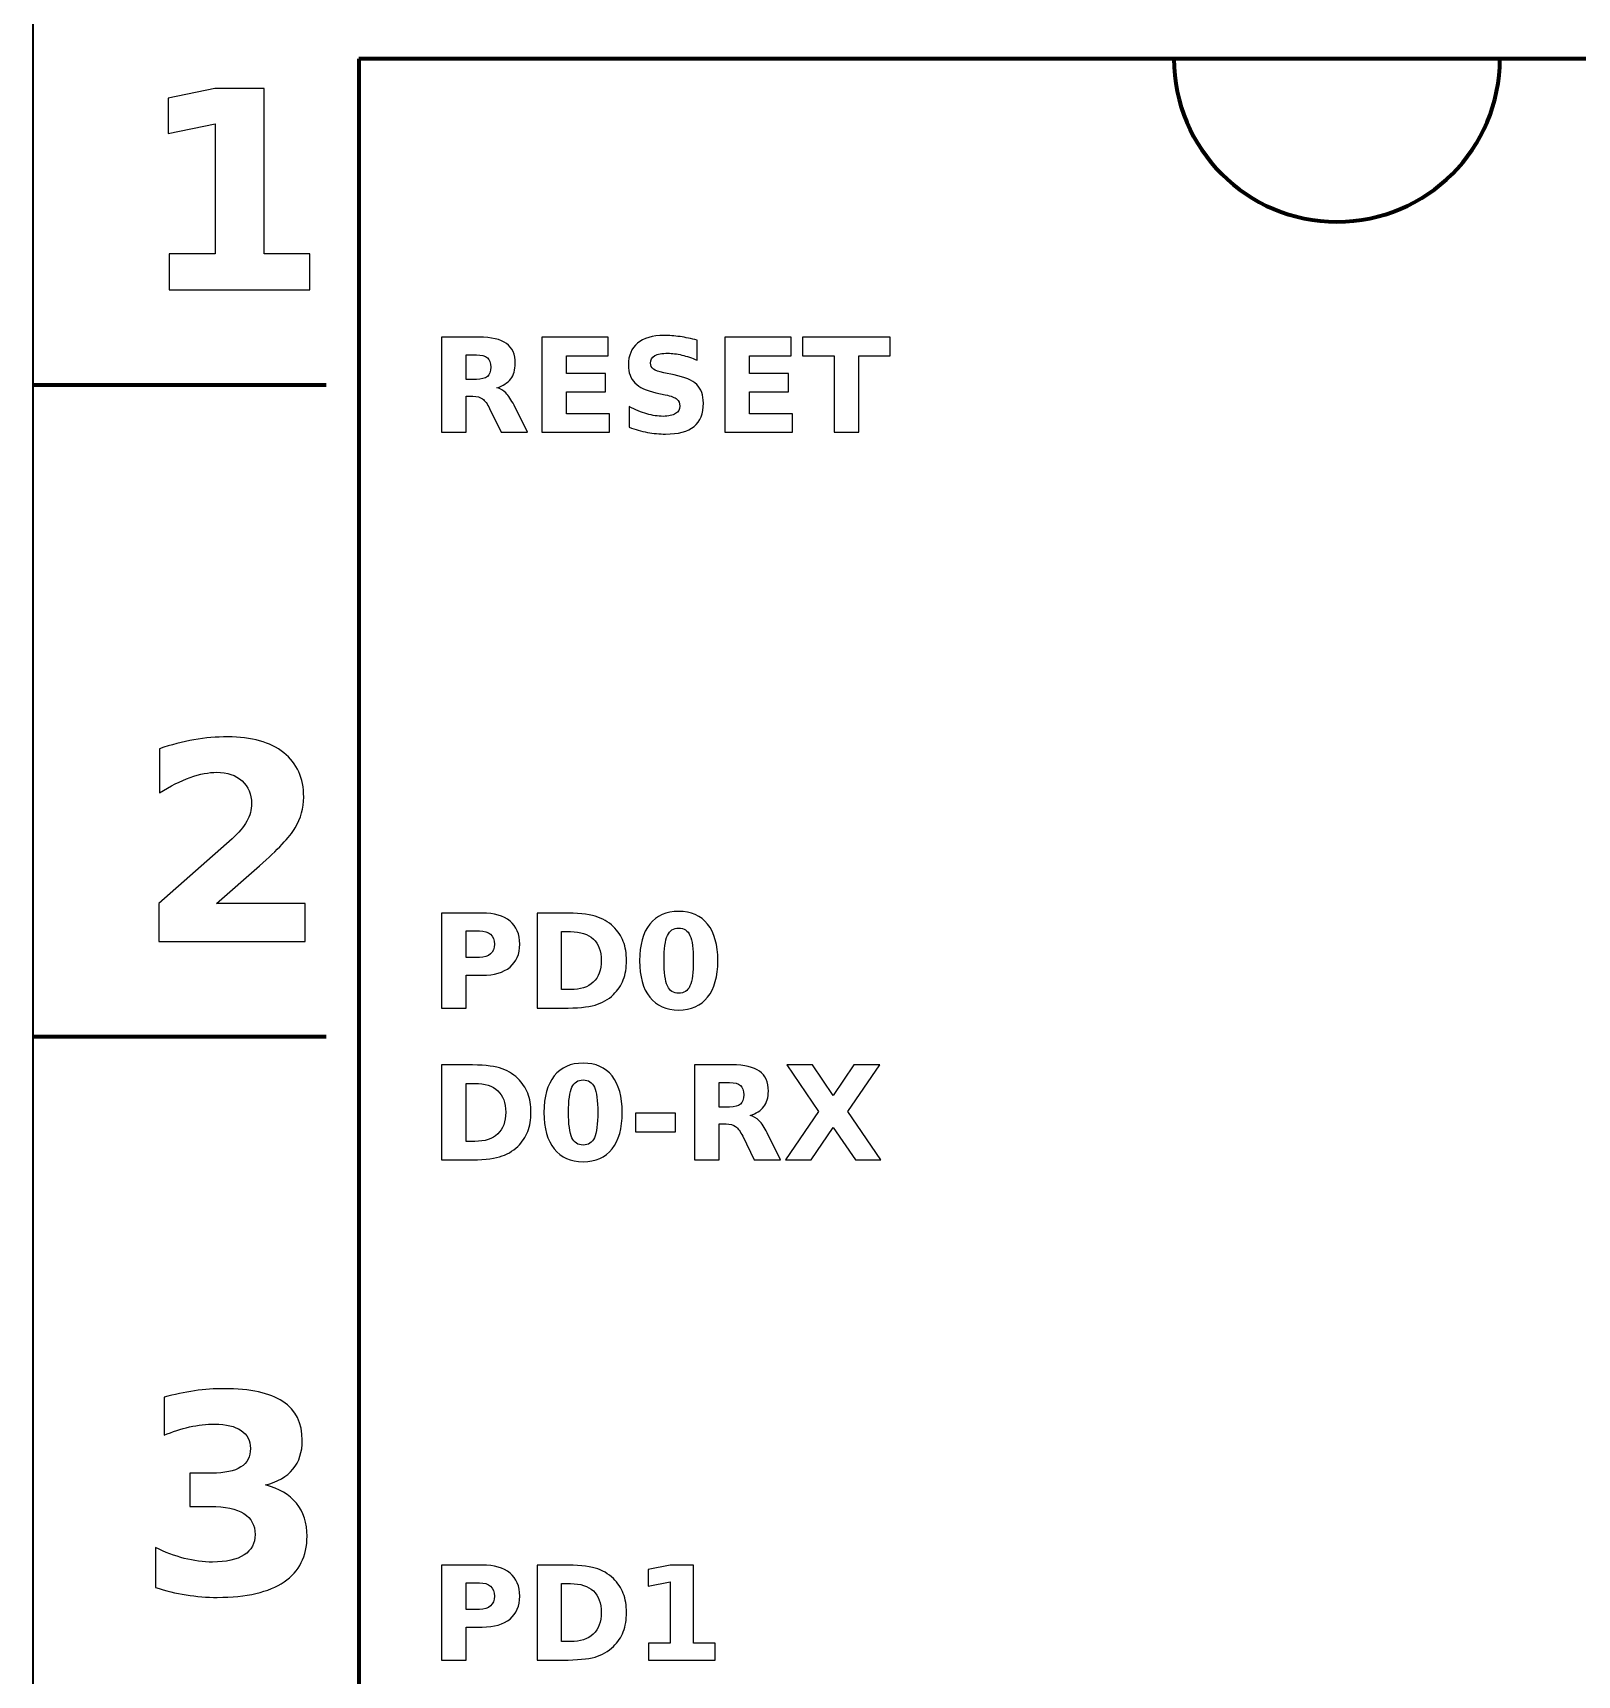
# Model space of a CAD drawing. Header units: centimetres. Extents: x -12.6 to -8.4, y -22.9 to -6.8.
# Drawn here: x -12.5 to -10.132, y -10.83 to -8.31 of the extents above; entities that cross this region are included whole.
import ezdxf

# ---------------------------------------------------------------- set-up
doc = ezdxf.new("R2010")
doc.units = ezdxf.units.CM
doc.header["$MEASUREMENT"] = 0
doc.layers.add('Layer 1', color=7, linetype='Continuous')

msp = doc.modelspace()

# ---------------------------------------------------------------- linework, layer by layer
at = {"layer": 'Layer 1', "color": 7, "lineweight": 35}
msp.add_open_spline([(-12.5, -6.85), (-12.5, -6.85), (-8.5, -6.85), (-8.5, -6.85), (-8.5, -6.85), (-8.5, -6.85), (-8.5, -22.85), (-8.5, -22.85), (-8.5, -22.85), (-8.5, -22.85), (-12.5, -22.85), (-12.5, -22.85), (-12.5, -22.85), (-12.5, -22.85), (-12.5, -6.85), (-12.5, -6.85)], degree=3, knots=[0, 0, 0, 0, 0.25, 0.25, 0.25, 0.25, 0.5, 0.5, 0.5, 0.5, 0.75, 0.75, 0.75, 0.75, 1, 1, 1, 1], dxfattribs=at)
at = {"layer": 'Layer 1', "color": 7, "lineweight": 100}
msp.add_open_spline([(-12, -8.35), (-12, -8.35), (-9, -8.35), (-9, -8.35), (-9, -8.35), (-9, -8.35), (-9, -22.25), (-9, -22.25), (-9, -22.25), (-9, -22.25), (-12, -22.25), (-12, -22.25), (-12, -22.25), (-12, -22.25), (-12, -8.35), (-12, -8.35)], degree=3, knots=[0, 0, 0, 0, 0.25, 0.25, 0.25, 0.25, 0.5, 0.5, 0.5, 0.5, 0.75, 0.75, 0.75, 0.75, 1, 1, 1, 1], dxfattribs=at)
at = {"layer": 'Layer 1', "color": 250, "lineweight": 100}
msp.add_open_spline([(-10.5, -8.35), (-10.5, -8.35), (-10.25, -8.35), (-10.25, -8.35), (-10.25, -8.35), (-10.25, -8.48805), (-10.36195, -8.6), (-10.5, -8.6), (-10.5, -8.6), (-10.63805, -8.6), (-10.75, -8.48805), (-10.75, -8.35), (-10.75, -8.35), (-10.75, -8.35), (-10.5, -8.35), (-10.5, -8.35)], degree=3, knots=[0, 0, 0, 0, 0.25, 0.25, 0.25, 0.25, 0.5, 0.5, 0.5, 0.5, 0.75, 0.75, 0.75, 0.75, 1, 1, 1, 1], dxfattribs=at)
at = {"layer": 'Layer 1', "color": 250}
for points, knots in [([(-12.29076, -8.64935), (-12.29076, -8.64935), (-12.22049, -8.64935), (-12.22049, -8.64935), (-12.22049, -8.64935), (-12.22049, -8.64935), (-12.22049, -8.44989), (-12.22049, -8.44989), (-12.22049, -8.44989), (-12.22049, -8.44989), (-12.29259, -8.46478), (-12.29259, -8.46478), (-12.29259, -8.46478), (-12.29259, -8.46478), (-12.29259, -8.41059), (-12.29259, -8.41059), (-12.29259, -8.41059), (-12.29259, -8.41059), (-12.22091, -8.3957), (-12.22091, -8.3957), (-12.22091, -8.3957), (-12.22091, -8.3957), (-12.14528, -8.3957), (-12.14528, -8.3957), (-12.14528, -8.3957), (-12.14528, -8.3957), (-12.14528, -8.64935), (-12.14528, -8.64935), (-12.14528, -8.64935), (-12.14528, -8.64935), (-12.075, -8.64935), (-12.075, -8.64935), (-12.075, -8.64935), (-12.075, -8.64935), (-12.075, -8.70431), (-12.075, -8.70431), (-12.075, -8.70431), (-12.075, -8.70431), (-12.29076, -8.70431), (-12.29076, -8.70431), (-12.29076, -8.70431), (-12.29076, -8.70431), (-12.29076, -8.64935), (-12.29076, -8.64935)], [0, 0, 0, 0, 0.0909091, 0.0909091, 0.0909091, 0.0909091, 0.1818182, 0.1818182, 0.1818182, 0.1818182, 0.2727273, 0.2727273, 0.2727273, 0.2727273, 0.3636364, 0.3636364, 0.3636364, 0.3636364, 0.4545455, 0.4545455, 0.4545455, 0.4545455, 0.5454545, 0.5454545, 0.5454545, 0.5454545, 0.6363636, 0.6363636, 0.6363636, 0.6363636, 0.7272727, 0.7272727, 0.7272727, 0.7272727, 0.8181818, 0.8181818, 0.8181818, 0.8181818, 0.9090909, 0.9090909, 0.9090909, 0.9090909, 1, 1, 1, 1]), ([(-11.8357, -8.86773), (-11.8357, -8.86773), (-11.8357, -8.9229), (-11.8357, -8.9229), (-11.8357, -8.9229), (-11.8357, -8.9229), (-11.8733, -8.9229), (-11.8733, -8.9229), (-11.8733, -8.9229), (-11.8733, -8.9229), (-11.8733, -8.7771), (-11.8733, -8.7771), (-11.8733, -8.7771), (-11.8733, -8.7771), (-11.81587, -8.7771), (-11.81587, -8.7771), (-11.81587, -8.7771), (-11.79667, -8.7771), (-11.78257, -8.78033), (-11.77364, -8.78677), (-11.77364, -8.78677), (-11.76467, -8.7932), (-11.7602, -8.8034), (-11.7602, -8.81733), (-11.7602, -8.81733), (-11.7602, -8.82697), (-11.76254, -8.8349), (-11.76717, -8.84107), (-11.76717, -8.84107), (-11.77184, -8.84727), (-11.77887, -8.85183), (-11.78824, -8.85473), (-11.78824, -8.85473), (-11.7831, -8.85593), (-11.77847, -8.85857), (-11.7744, -8.8627), (-11.7744, -8.8627), (-11.77034, -8.86683), (-11.76624, -8.8731), (-11.76207, -8.8815), (-11.76207, -8.8815), (-11.76207, -8.8815), (-11.74164, -8.9229), (-11.74164, -8.9229), (-11.74164, -8.9229), (-11.74164, -8.9229), (-11.7817, -8.9229), (-11.7817, -8.9229), (-11.7817, -8.9229), (-11.7817, -8.9229), (-11.79947, -8.88667), (-11.79947, -8.88667), (-11.79947, -8.88667), (-11.80304, -8.8794), (-11.80667, -8.8744), (-11.81037, -8.87173), (-11.81037, -8.87173), (-11.81404, -8.86907), (-11.81894, -8.86773), (-11.82507, -8.86773), (-11.82507, -8.86773), (-11.82507, -8.86773), (-11.8357, -8.86773), (-11.8357, -8.86773)], [0, 0, 0, 0, 0.0625, 0.0625, 0.0625, 0.0625, 0.125, 0.125, 0.125, 0.125, 0.1875, 0.1875, 0.1875, 0.1875, 0.25, 0.25, 0.25, 0.25, 0.3125, 0.3125, 0.3125, 0.3125, 0.375, 0.375, 0.375, 0.375, 0.4375, 0.4375, 0.4375, 0.4375, 0.5, 0.5, 0.5, 0.5, 0.5625, 0.5625, 0.5625, 0.5625, 0.625, 0.625, 0.625, 0.625, 0.6875, 0.6875, 0.6875, 0.6875, 0.75, 0.75, 0.75, 0.75, 0.8125, 0.8125, 0.8125, 0.8125, 0.875, 0.875, 0.875, 0.875, 0.9375, 0.9375, 0.9375, 0.9375, 1, 1, 1, 1]), ([(-11.7193, -8.7771), (-11.7193, -8.7771), (-11.61784, -8.7771), (-11.61784, -8.7771), (-11.61784, -8.7771), (-11.61784, -8.7771), (-11.61784, -8.80553), (-11.61784, -8.80553), (-11.61784, -8.80553), (-11.61784, -8.80553), (-11.6817, -8.80553), (-11.6817, -8.80553), (-11.6817, -8.80553), (-11.6817, -8.80553), (-11.6817, -8.83267), (-11.6817, -8.83267), (-11.6817, -8.83267), (-11.6817, -8.83267), (-11.62167, -8.83267), (-11.62167, -8.83267), (-11.62167, -8.83267), (-11.62167, -8.83267), (-11.62167, -8.8611), (-11.62167, -8.8611), (-11.62167, -8.8611), (-11.62167, -8.8611), (-11.6817, -8.8611), (-11.6817, -8.8611), (-11.6817, -8.8611), (-11.6817, -8.8611), (-11.6817, -8.89447), (-11.6817, -8.89447), (-11.6817, -8.89447), (-11.6817, -8.89447), (-11.6157, -8.89447), (-11.6157, -8.89447), (-11.6157, -8.89447), (-11.6157, -8.89447), (-11.6157, -8.9229), (-11.6157, -8.9229), (-11.6157, -8.9229), (-11.6157, -8.9229), (-11.7193, -8.9229), (-11.7193, -8.9229), (-11.7193, -8.9229), (-11.7193, -8.9229), (-11.7193, -8.7771), (-11.7193, -8.7771)], [0, 0, 0, 0, 0.0833333, 0.0833333, 0.0833333, 0.0833333, 0.1666667, 0.1666667, 0.1666667, 0.1666667, 0.25, 0.25, 0.25, 0.25, 0.3333333, 0.3333333, 0.3333333, 0.3333333, 0.4166667, 0.4166667, 0.4166667, 0.4166667, 0.5, 0.5, 0.5, 0.5, 0.5833333, 0.5833333, 0.5833333, 0.5833333, 0.6666667, 0.6666667, 0.6666667, 0.6666667, 0.75, 0.75, 0.75, 0.75, 0.8333333, 0.8333333, 0.8333333, 0.8333333, 0.9166667, 0.9166667, 0.9166667, 0.9166667, 1, 1, 1, 1]), ([(-11.48121, -8.7817), (-11.48121, -8.7817), (-11.48121, -8.81253), (-11.48121, -8.81253), (-11.48121, -8.81253), (-11.48921, -8.80897), (-11.49704, -8.80627), (-11.50464, -8.80443), (-11.50464, -8.80443), (-11.51227, -8.8026), (-11.51947, -8.8017), (-11.52624, -8.8017), (-11.52624, -8.8017), (-11.53521, -8.8017), (-11.54187, -8.80293), (-11.54617, -8.8054), (-11.54617, -8.8054), (-11.55047, -8.8079), (-11.55261, -8.81173), (-11.55261, -8.81693), (-11.55261, -8.81693), (-11.55261, -8.82083), (-11.55117, -8.8239), (-11.54827, -8.82607), (-11.54827, -8.82607), (-11.54537, -8.82823), (-11.54011, -8.83013), (-11.53247, -8.8317), (-11.53247, -8.8317), (-11.53247, -8.8317), (-11.51647, -8.8349), (-11.51647, -8.8349), (-11.51647, -8.8349), (-11.50024, -8.83817), (-11.48874, -8.8431), (-11.48191, -8.84977), (-11.48191, -8.84977), (-11.47507, -8.8564), (-11.47164, -8.86583), (-11.47164, -8.87807), (-11.47164, -8.87807), (-11.47164, -8.89417), (-11.47641, -8.90613), (-11.48594, -8.91397), (-11.48594, -8.91397), (-11.49547, -8.9218), (-11.51004, -8.92573), (-11.52964, -8.92573), (-11.52964, -8.92573), (-11.53891, -8.92573), (-11.54817, -8.92487), (-11.55747, -8.9231), (-11.55747, -8.9231), (-11.56677, -8.92133), (-11.57611, -8.91873), (-11.58541, -8.9153), (-11.58541, -8.9153), (-11.58541, -8.9153), (-11.58541, -8.88357), (-11.58541, -8.88357), (-11.58541, -8.88357), (-11.57611, -8.8885), (-11.56711, -8.89223), (-11.55841, -8.89473), (-11.55841, -8.89473), (-11.54971, -8.89723), (-11.54134, -8.8985), (-11.53327, -8.8985), (-11.53327, -8.8985), (-11.52507, -8.8985), (-11.51877, -8.89713), (-11.51441, -8.8944), (-11.51441, -8.8944), (-11.51004, -8.89167), (-11.50787, -8.88777), (-11.50787, -8.88267), (-11.50787, -8.88267), (-11.50787, -8.87813), (-11.50934, -8.8746), (-11.51231, -8.87213), (-11.51231, -8.87213), (-11.51527, -8.86967), (-11.52117, -8.86743), (-11.53004, -8.8655), (-11.53004, -8.8655), (-11.53004, -8.8655), (-11.54461, -8.86227), (-11.54461, -8.86227), (-11.54461, -8.86227), (-11.55917, -8.85913), (-11.56984, -8.85417), (-11.57657, -8.84733), (-11.57657, -8.84733), (-11.58331, -8.8405), (-11.58667, -8.83127), (-11.58667, -8.8197), (-11.58667, -8.8197), (-11.58667, -8.80517), (-11.58197, -8.794), (-11.57261, -8.7862), (-11.57261, -8.7862), (-11.56324, -8.77837), (-11.54977, -8.77447), (-11.53217, -8.77447), (-11.53217, -8.77447), (-11.52417, -8.77447), (-11.51594, -8.77507), (-11.50747, -8.77627), (-11.50747, -8.77627), (-11.49901, -8.77747), (-11.49024, -8.77927), (-11.48121, -8.7817)], [0, 0, 0, 0, 0.0357143, 0.0357143, 0.0357143, 0.0357143, 0.0714286, 0.0714286, 0.0714286, 0.0714286, 0.1071429, 0.1071429, 0.1071429, 0.1071429, 0.1428571, 0.1428571, 0.1428571, 0.1428571, 0.1785714, 0.1785714, 0.1785714, 0.1785714, 0.2142857, 0.2142857, 0.2142857, 0.2142857, 0.25, 0.25, 0.25, 0.25, 0.2857143, 0.2857143, 0.2857143, 0.2857143, 0.3214286, 0.3214286, 0.3214286, 0.3214286, 0.3571429, 0.3571429, 0.3571429, 0.3571429, 0.3928571, 0.3928571, 0.3928571, 0.3928571, 0.4285714, 0.4285714, 0.4285714, 0.4285714, 0.4642857, 0.4642857, 0.4642857, 0.4642857, 0.5, 0.5, 0.5, 0.5, 0.5357143, 0.5357143, 0.5357143, 0.5357143, 0.5714286, 0.5714286, 0.5714286, 0.5714286, 0.6071429, 0.6071429, 0.6071429, 0.6071429, 0.6428571, 0.6428571, 0.6428571, 0.6428571, 0.6785714, 0.6785714, 0.6785714, 0.6785714, 0.7142857, 0.7142857, 0.7142857, 0.7142857, 0.75, 0.75, 0.75, 0.75, 0.7857143, 0.7857143, 0.7857143, 0.7857143, 0.8214286, 0.8214286, 0.8214286, 0.8214286, 0.8571429, 0.8571429, 0.8571429, 0.8571429, 0.8928571, 0.8928571, 0.8928571, 0.8928571, 0.9285714, 0.9285714, 0.9285714, 0.9285714, 0.9642857, 0.9642857, 0.9642857, 0.9642857, 1, 1, 1, 1]), ([(-11.43864, -8.7771), (-11.43864, -8.7771), (-11.33718, -8.7771), (-11.33718, -8.7771), (-11.33718, -8.7771), (-11.33718, -8.7771), (-11.33718, -8.80553), (-11.33718, -8.80553), (-11.33718, -8.80553), (-11.33718, -8.80553), (-11.40104, -8.80553), (-11.40104, -8.80553), (-11.40104, -8.80553), (-11.40104, -8.80553), (-11.40104, -8.83267), (-11.40104, -8.83267), (-11.40104, -8.83267), (-11.40104, -8.83267), (-11.34101, -8.83267), (-11.34101, -8.83267), (-11.34101, -8.83267), (-11.34101, -8.83267), (-11.34101, -8.8611), (-11.34101, -8.8611), (-11.34101, -8.8611), (-11.34101, -8.8611), (-11.40104, -8.8611), (-11.40104, -8.8611), (-11.40104, -8.8611), (-11.40104, -8.8611), (-11.40104, -8.89447), (-11.40104, -8.89447), (-11.40104, -8.89447), (-11.40104, -8.89447), (-11.33504, -8.89447), (-11.33504, -8.89447), (-11.33504, -8.89447), (-11.33504, -8.89447), (-11.33504, -8.9229), (-11.33504, -8.9229), (-11.33504, -8.9229), (-11.33504, -8.9229), (-11.43864, -8.9229), (-11.43864, -8.9229), (-11.43864, -8.9229), (-11.43864, -8.9229), (-11.43864, -8.7771), (-11.43864, -8.7771)], [0, 0, 0, 0, 0.0833333, 0.0833333, 0.0833333, 0.0833333, 0.1666667, 0.1666667, 0.1666667, 0.1666667, 0.25, 0.25, 0.25, 0.25, 0.3333333, 0.3333333, 0.3333333, 0.3333333, 0.4166667, 0.4166667, 0.4166667, 0.4166667, 0.5, 0.5, 0.5, 0.5, 0.5833333, 0.5833333, 0.5833333, 0.5833333, 0.6666667, 0.6666667, 0.6666667, 0.6666667, 0.75, 0.75, 0.75, 0.75, 0.8333333, 0.8333333, 0.8333333, 0.8333333, 0.9166667, 0.9166667, 0.9166667, 0.9166667, 1, 1, 1, 1]), ([(-11.31941, -8.7771), (-11.31941, -8.7771), (-11.18505, -8.7771), (-11.18505, -8.7771), (-11.18505, -8.7771), (-11.18505, -8.7771), (-11.18505, -8.80553), (-11.18505, -8.80553), (-11.18505, -8.80553), (-11.18505, -8.80553), (-11.23338, -8.80553), (-11.23338, -8.80553), (-11.23338, -8.80553), (-11.23338, -8.80553), (-11.23338, -8.9229), (-11.23338, -8.9229), (-11.23338, -8.9229), (-11.23338, -8.9229), (-11.27098, -8.9229), (-11.27098, -8.9229), (-11.27098, -8.9229), (-11.27098, -8.9229), (-11.27098, -8.80553), (-11.27098, -8.80553), (-11.27098, -8.80553), (-11.27098, -8.80553), (-11.31941, -8.80553), (-11.31941, -8.80553), (-11.31941, -8.80553), (-11.31941, -8.80553), (-11.31941, -8.7771), (-11.31941, -8.7771)], [0, 0, 0, 0, 0.125, 0.125, 0.125, 0.125, 0.25, 0.25, 0.25, 0.25, 0.375, 0.375, 0.375, 0.375, 0.5, 0.5, 0.5, 0.5, 0.625, 0.625, 0.625, 0.625, 0.75, 0.75, 0.75, 0.75, 0.875, 0.875, 0.875, 0.875, 1, 1, 1, 1]), ([(-11.81987, -8.84177), (-11.812, -8.84177), (-11.80634, -8.8403), (-11.80294, -8.83737), (-11.80294, -8.83737), (-11.7995, -8.83443), (-11.7978, -8.8296), (-11.7978, -8.8229), (-11.7978, -8.8229), (-11.7978, -8.81627), (-11.7995, -8.8115), (-11.80294, -8.80863), (-11.80294, -8.80863), (-11.80634, -8.80577), (-11.812, -8.80433), (-11.81987, -8.80433), (-11.81987, -8.80433), (-11.81987, -8.80433), (-11.8357, -8.80433), (-11.8357, -8.80433), (-11.8357, -8.80433), (-11.8357, -8.80433), (-11.8357, -8.84177), (-11.8357, -8.84177), (-11.8357, -8.84177), (-11.8357, -8.84177), (-11.81987, -8.84177), (-11.81987, -8.84177)], [0, 0, 0, 0, 0.1428571, 0.1428571, 0.1428571, 0.1428571, 0.2857143, 0.2857143, 0.2857143, 0.2857143, 0.4285714, 0.4285714, 0.4285714, 0.4285714, 0.5714286, 0.5714286, 0.5714286, 0.5714286, 0.7142857, 0.7142857, 0.7142857, 0.7142857, 0.8571429, 0.8571429, 0.8571429, 0.8571429, 1, 1, 1, 1]), ([(-12.21837, -9.64582), (-12.21837, -9.64582), (-12.08255, -9.64582), (-12.08255, -9.64582), (-12.08255, -9.64582), (-12.08255, -9.64582), (-12.08255, -9.70431), (-12.08255, -9.70431), (-12.08255, -9.70431), (-12.08255, -9.70431), (-12.30685, -9.70431), (-12.30685, -9.70431), (-12.30685, -9.70431), (-12.30685, -9.70431), (-12.30685, -9.64582), (-12.30685, -9.64582), (-12.30685, -9.64582), (-12.30685, -9.64582), (-12.19417, -9.54641), (-12.19417, -9.54641), (-12.19417, -9.54641), (-12.18408, -9.53731), (-12.17667, -9.52842), (-12.17187, -9.51974), (-12.17187, -9.51974), (-12.16701, -9.51106), (-12.16461, -9.50203), (-12.16461, -9.49264), (-12.16461, -9.49264), (-12.16461, -9.47818), (-12.16948, -9.46654), (-12.17921, -9.45772), (-12.17921, -9.45772), (-12.18888, -9.4489), (-12.20179, -9.44453), (-12.21795, -9.44453), (-12.21795, -9.44453), (-12.23036, -9.44453), (-12.24391, -9.44721), (-12.25866, -9.4525), (-12.25866, -9.4525), (-12.2734, -9.45779), (-12.28921, -9.46569), (-12.306, -9.47614), (-12.306, -9.47614), (-12.306, -9.47614), (-12.306, -9.40833), (-12.306, -9.40833), (-12.306, -9.40833), (-12.28808, -9.40241), (-12.27037, -9.39789), (-12.25287, -9.39479), (-12.25287, -9.39479), (-12.23537, -9.39168), (-12.21823, -9.39013), (-12.20137, -9.39013), (-12.20137, -9.39013), (-12.16447, -9.39013), (-12.13575, -9.39824), (-12.11529, -9.41454), (-12.11529, -9.41454), (-12.09483, -9.43077), (-12.0846, -9.45342), (-12.0846, -9.48256), (-12.0846, -9.48256), (-12.0846, -9.49935), (-12.08897, -9.51501), (-12.09765, -9.52955), (-12.09765, -9.52955), (-12.10633, -9.54408), (-12.1246, -9.56355), (-12.1524, -9.58796), (-12.1524, -9.58796), (-12.1524, -9.58796), (-12.21837, -9.64582), (-12.21837, -9.64582)], [0, 0, 0, 0, 0.0526316, 0.0526316, 0.0526316, 0.0526316, 0.1052632, 0.1052632, 0.1052632, 0.1052632, 0.1578947, 0.1578947, 0.1578947, 0.1578947, 0.2105263, 0.2105263, 0.2105263, 0.2105263, 0.2631579, 0.2631579, 0.2631579, 0.2631579, 0.3157895, 0.3157895, 0.3157895, 0.3157895, 0.3684211, 0.3684211, 0.3684211, 0.3684211, 0.4210526, 0.4210526, 0.4210526, 0.4210526, 0.4736842, 0.4736842, 0.4736842, 0.4736842, 0.5263158, 0.5263158, 0.5263158, 0.5263158, 0.5789474, 0.5789474, 0.5789474, 0.5789474, 0.6315789, 0.6315789, 0.6315789, 0.6315789, 0.6842105, 0.6842105, 0.6842105, 0.6842105, 0.7368421, 0.7368421, 0.7368421, 0.7368421, 0.7894737, 0.7894737, 0.7894737, 0.7894737, 0.8421053, 0.8421053, 0.8421053, 0.8421053, 0.8947368, 0.8947368, 0.8947368, 0.8947368, 0.9473684, 0.9473684, 0.9473684, 0.9473684, 1, 1, 1, 1]), ([(-11.8733, -9.6606), (-11.8733, -9.6606), (-11.8109, -9.6606), (-11.8109, -9.6606), (-11.8109, -9.6606), (-11.79234, -9.6606), (-11.7781, -9.66473), (-11.76817, -9.67297), (-11.76817, -9.67297), (-11.75824, -9.6812), (-11.75327, -9.69293), (-11.75327, -9.70817), (-11.75327, -9.70817), (-11.75327, -9.72343), (-11.75824, -9.7352), (-11.76817, -9.74343), (-11.76817, -9.74343), (-11.7781, -9.75167), (-11.79234, -9.7558), (-11.8109, -9.7558), (-11.8109, -9.7558), (-11.8109, -9.7558), (-11.8357, -9.7558), (-11.8357, -9.7558), (-11.8357, -9.7558), (-11.8357, -9.7558), (-11.8357, -9.8064), (-11.8357, -9.8064), (-11.8357, -9.8064), (-11.8357, -9.8064), (-11.8733, -9.8064), (-11.8733, -9.8064), (-11.8733, -9.8064), (-11.8733, -9.8064), (-11.8733, -9.6606), (-11.8733, -9.6606)], [0, 0, 0, 0, 0.1111111, 0.1111111, 0.1111111, 0.1111111, 0.2222222, 0.2222222, 0.2222222, 0.2222222, 0.3333333, 0.3333333, 0.3333333, 0.3333333, 0.4444444, 0.4444444, 0.4444444, 0.4444444, 0.5555556, 0.5555556, 0.5555556, 0.5555556, 0.6666667, 0.6666667, 0.6666667, 0.6666667, 0.7777778, 0.7777778, 0.7777778, 0.7777778, 0.8888889, 0.8888889, 0.8888889, 0.8888889, 1, 1, 1, 1]), ([(-11.72673, -9.6606), (-11.72673, -9.6606), (-11.68707, -9.6606), (-11.68707, -9.6606), (-11.68707, -9.6606), (-11.66493, -9.6606), (-11.64847, -9.66217), (-11.63763, -9.66533), (-11.63763, -9.66533), (-11.6268, -9.6685), (-11.6175, -9.67383), (-11.60973, -9.6814), (-11.60973, -9.6814), (-11.6029, -9.68797), (-11.59783, -9.69557), (-11.5945, -9.70417), (-11.5945, -9.70417), (-11.5912, -9.71273), (-11.58953, -9.72247), (-11.58953, -9.73337), (-11.58953, -9.73337), (-11.58953, -9.74437), (-11.5912, -9.75417), (-11.5945, -9.7628), (-11.5945, -9.7628), (-11.59783, -9.77143), (-11.6029, -9.77903), (-11.60973, -9.7856), (-11.60973, -9.7856), (-11.61757, -9.79317), (-11.62693, -9.7985), (-11.63787, -9.80167), (-11.63787, -9.80167), (-11.6488, -9.80483), (-11.6652, -9.8064), (-11.68707, -9.8064), (-11.68707, -9.8064), (-11.68707, -9.8064), (-11.72673, -9.8064), (-11.72673, -9.8064), (-11.72673, -9.8064), (-11.72673, -9.8064), (-11.72673, -9.6606), (-11.72673, -9.6606)], [0, 0, 0, 0, 0.0909091, 0.0909091, 0.0909091, 0.0909091, 0.1818182, 0.1818182, 0.1818182, 0.1818182, 0.2727273, 0.2727273, 0.2727273, 0.2727273, 0.3636364, 0.3636364, 0.3636364, 0.3636364, 0.4545455, 0.4545455, 0.4545455, 0.4545455, 0.5454545, 0.5454545, 0.5454545, 0.5454545, 0.6363636, 0.6363636, 0.6363636, 0.6363636, 0.7272727, 0.7272727, 0.7272727, 0.7272727, 0.8181818, 0.8181818, 0.8181818, 0.8181818, 0.9090909, 0.9090909, 0.9090909, 0.9090909, 1, 1, 1, 1]), ([(-11.4495, -9.73363), (-11.4495, -9.7578), (-11.4547, -9.77643), (-11.46513, -9.78957), (-11.46513, -9.78957), (-11.47553, -9.80267), (-11.49033, -9.80923), (-11.50947, -9.80923), (-11.50947, -9.80923), (-11.52867, -9.80923), (-11.5435, -9.80267), (-11.5539, -9.78957), (-11.5539, -9.78957), (-11.56433, -9.77643), (-11.56953, -9.7578), (-11.56953, -9.73363), (-11.56953, -9.73363), (-11.56953, -9.70943), (-11.56433, -9.69077), (-11.5539, -9.67763), (-11.5539, -9.67763), (-11.5435, -9.66453), (-11.52867, -9.65797), (-11.50947, -9.65797), (-11.50947, -9.65797), (-11.49033, -9.65797), (-11.47553, -9.66453), (-11.46513, -9.67763), (-11.46513, -9.67763), (-11.4547, -9.69077), (-11.4495, -9.70943), (-11.4495, -9.73363)], [0, 0, 0, 0, 0.125, 0.125, 0.125, 0.125, 0.25, 0.25, 0.25, 0.25, 0.375, 0.375, 0.375, 0.375, 0.5, 0.5, 0.5, 0.5, 0.625, 0.625, 0.625, 0.625, 0.75, 0.75, 0.75, 0.75, 0.875, 0.875, 0.875, 0.875, 1, 1, 1, 1]), ([(-11.8357, -9.68783), (-11.8357, -9.68783), (-11.8357, -9.72857), (-11.8357, -9.72857), (-11.8357, -9.72857), (-11.8357, -9.72857), (-11.8149, -9.72857), (-11.8149, -9.72857), (-11.8149, -9.72857), (-11.8076, -9.72857), (-11.80197, -9.7268), (-11.798, -9.72323), (-11.798, -9.72323), (-11.79404, -9.7197), (-11.79204, -9.71467), (-11.79204, -9.70817), (-11.79204, -9.70817), (-11.79204, -9.70163), (-11.79404, -9.69663), (-11.798, -9.6931), (-11.798, -9.6931), (-11.80197, -9.6896), (-11.8076, -9.68783), (-11.8149, -9.68783), (-11.8149, -9.68783), (-11.8149, -9.68783), (-11.8357, -9.68783), (-11.8357, -9.68783)], [0, 0, 0, 0, 0.1428571, 0.1428571, 0.1428571, 0.1428571, 0.2857143, 0.2857143, 0.2857143, 0.2857143, 0.4285714, 0.4285714, 0.4285714, 0.4285714, 0.5714286, 0.5714286, 0.5714286, 0.5714286, 0.7142857, 0.7142857, 0.7142857, 0.7142857, 0.8571429, 0.8571429, 0.8571429, 0.8571429, 1, 1, 1, 1]), ([(-11.68913, -9.68903), (-11.68913, -9.68903), (-11.68913, -9.77797), (-11.68913, -9.77797), (-11.68913, -9.77797), (-11.68913, -9.77797), (-11.67567, -9.77797), (-11.67567, -9.77797), (-11.67567, -9.77797), (-11.6603, -9.77797), (-11.64857, -9.77417), (-11.64047, -9.76653), (-11.64047, -9.76653), (-11.63237, -9.75893), (-11.6283, -9.74787), (-11.6283, -9.73337), (-11.6283, -9.73337), (-11.6283, -9.7189), (-11.63233, -9.7079), (-11.6404, -9.70037), (-11.6404, -9.70037), (-11.64847, -9.6928), (-11.66023, -9.68903), (-11.67567, -9.68903), (-11.67567, -9.68903), (-11.67567, -9.68903), (-11.68913, -9.68903), (-11.68913, -9.68903)], [0, 0, 0, 0, 0.1428571, 0.1428571, 0.1428571, 0.1428571, 0.2857143, 0.2857143, 0.2857143, 0.2857143, 0.4285714, 0.4285714, 0.4285714, 0.4285714, 0.5714286, 0.5714286, 0.5714286, 0.5714286, 0.7142857, 0.7142857, 0.7142857, 0.7142857, 0.8571429, 0.8571429, 0.8571429, 0.8571429, 1, 1, 1, 1]), ([(-11.4871, -9.73337), (-11.4871, -9.71513), (-11.4888, -9.7023), (-11.49223, -9.69483), (-11.49223, -9.69483), (-11.49563, -9.6874), (-11.5014, -9.68367), (-11.50947, -9.68367), (-11.50947, -9.68367), (-11.51753, -9.68367), (-11.5233, -9.6874), (-11.52677, -9.69483), (-11.52677, -9.69483), (-11.5302, -9.7023), (-11.53193, -9.71513), (-11.53193, -9.73337), (-11.53193, -9.73337), (-11.53193, -9.75177), (-11.5302, -9.76477), (-11.52677, -9.7723), (-11.52677, -9.7723), (-11.5233, -9.77987), (-11.51753, -9.78363), (-11.50947, -9.78363), (-11.50947, -9.78363), (-11.50147, -9.78363), (-11.49573, -9.77987), (-11.49227, -9.7723), (-11.49227, -9.7723), (-11.48883, -9.76477), (-11.4871, -9.75177), (-11.4871, -9.73337)], [0, 0, 0, 0, 0.125, 0.125, 0.125, 0.125, 0.25, 0.25, 0.25, 0.25, 0.375, 0.375, 0.375, 0.375, 0.5, 0.5, 0.5, 0.5, 0.625, 0.625, 0.625, 0.625, 0.75, 0.75, 0.75, 0.75, 0.875, 0.875, 0.875, 0.875, 1, 1, 1, 1]), ([(-11.8733, -9.8934), (-11.8733, -9.8934), (-11.83364, -9.8934), (-11.83364, -9.8934), (-11.83364, -9.8934), (-11.8115, -9.8934), (-11.79504, -9.89497), (-11.7842, -9.89813), (-11.7842, -9.89813), (-11.77337, -9.9013), (-11.76407, -9.90663), (-11.7563, -9.9142), (-11.7563, -9.9142), (-11.74947, -9.92077), (-11.7444, -9.92837), (-11.74107, -9.93697), (-11.74107, -9.93697), (-11.73777, -9.94553), (-11.7361, -9.95527), (-11.7361, -9.96617), (-11.7361, -9.96617), (-11.7361, -9.97717), (-11.73777, -9.98697), (-11.74107, -9.9956), (-11.74107, -9.9956), (-11.7444, -10.00423), (-11.74947, -10.01183), (-11.7563, -10.0184), (-11.7563, -10.0184), (-11.76414, -10.02597), (-11.7735, -10.0313), (-11.78444, -10.03447), (-11.78444, -10.03447), (-11.79537, -10.03763), (-11.81177, -10.0392), (-11.83364, -10.0392), (-11.83364, -10.0392), (-11.83364, -10.0392), (-11.8733, -10.0392), (-11.8733, -10.0392), (-11.8733, -10.0392), (-11.8733, -10.0392), (-11.8733, -9.8934), (-11.8733, -9.8934)], [0, 0, 0, 0, 0.0909091, 0.0909091, 0.0909091, 0.0909091, 0.1818182, 0.1818182, 0.1818182, 0.1818182, 0.2727273, 0.2727273, 0.2727273, 0.2727273, 0.3636364, 0.3636364, 0.3636364, 0.3636364, 0.4545455, 0.4545455, 0.4545455, 0.4545455, 0.5454545, 0.5454545, 0.5454545, 0.5454545, 0.6363636, 0.6363636, 0.6363636, 0.6363636, 0.7272727, 0.7272727, 0.7272727, 0.7272727, 0.8181818, 0.8181818, 0.8181818, 0.8181818, 0.9090909, 0.9090909, 0.9090909, 0.9090909, 1, 1, 1, 1]), ([(-11.59607, -9.96643), (-11.59607, -9.9906), (-11.60127, -10.00923), (-11.6117, -10.02237), (-11.6117, -10.02237), (-11.6221, -10.03547), (-11.6369, -10.04203), (-11.65604, -10.04203), (-11.65604, -10.04203), (-11.67524, -10.04203), (-11.69007, -10.03547), (-11.70047, -10.02237), (-11.70047, -10.02237), (-11.7109, -10.00923), (-11.7161, -9.9906), (-11.7161, -9.96643), (-11.7161, -9.96643), (-11.7161, -9.94223), (-11.7109, -9.92357), (-11.70047, -9.91043), (-11.70047, -9.91043), (-11.69007, -9.89733), (-11.67524, -9.89077), (-11.65604, -9.89077), (-11.65604, -9.89077), (-11.6369, -9.89077), (-11.6221, -9.89733), (-11.6117, -9.91043), (-11.6117, -9.91043), (-11.60127, -9.92357), (-11.59607, -9.94223), (-11.59607, -9.96643)], [0, 0, 0, 0, 0.125, 0.125, 0.125, 0.125, 0.25, 0.25, 0.25, 0.25, 0.375, 0.375, 0.375, 0.375, 0.5, 0.5, 0.5, 0.5, 0.625, 0.625, 0.625, 0.625, 0.75, 0.75, 0.75, 0.75, 0.875, 0.875, 0.875, 0.875, 1, 1, 1, 1]), ([(-11.44753, -9.98403), (-11.44753, -9.98403), (-11.44753, -10.0392), (-11.44753, -10.0392), (-11.44753, -10.0392), (-11.44753, -10.0392), (-11.48513, -10.0392), (-11.48513, -10.0392), (-11.48513, -10.0392), (-11.48513, -10.0392), (-11.48513, -9.8934), (-11.48513, -9.8934), (-11.48513, -9.8934), (-11.48513, -9.8934), (-11.4277, -9.8934), (-11.4277, -9.8934), (-11.4277, -9.8934), (-11.4085, -9.8934), (-11.3944, -9.89663), (-11.38547, -9.90307), (-11.38547, -9.90307), (-11.3765, -9.9095), (-11.37203, -9.9197), (-11.37203, -9.93363), (-11.37203, -9.93363), (-11.37203, -9.94327), (-11.37437, -9.9512), (-11.379, -9.95737), (-11.379, -9.95737), (-11.38367, -9.96357), (-11.3907, -9.96813), (-11.40007, -9.97103), (-11.40007, -9.97103), (-11.39493, -9.97223), (-11.3903, -9.97487), (-11.38623, -9.979), (-11.38623, -9.979), (-11.38217, -9.98313), (-11.37807, -9.9894), (-11.3739, -9.9978), (-11.3739, -9.9978), (-11.3739, -9.9978), (-11.35347, -10.0392), (-11.35347, -10.0392), (-11.35347, -10.0392), (-11.35347, -10.0392), (-11.39353, -10.0392), (-11.39353, -10.0392), (-11.39353, -10.0392), (-11.39353, -10.0392), (-11.4113, -10.00297), (-11.4113, -10.00297), (-11.4113, -10.00297), (-11.41487, -9.9957), (-11.4185, -9.9907), (-11.4222, -9.98803), (-11.4222, -9.98803), (-11.42587, -9.98537), (-11.43077, -9.98403), (-11.4369, -9.98403), (-11.4369, -9.98403), (-11.4369, -9.98403), (-11.44753, -9.98403), (-11.44753, -9.98403)], [0, 0, 0, 0, 0.0625, 0.0625, 0.0625, 0.0625, 0.125, 0.125, 0.125, 0.125, 0.1875, 0.1875, 0.1875, 0.1875, 0.25, 0.25, 0.25, 0.25, 0.3125, 0.3125, 0.3125, 0.3125, 0.375, 0.375, 0.375, 0.375, 0.4375, 0.4375, 0.4375, 0.4375, 0.5, 0.5, 0.5, 0.5, 0.5625, 0.5625, 0.5625, 0.5625, 0.625, 0.625, 0.625, 0.625, 0.6875, 0.6875, 0.6875, 0.6875, 0.75, 0.75, 0.75, 0.75, 0.8125, 0.8125, 0.8125, 0.8125, 0.875, 0.875, 0.875, 0.875, 0.9375, 0.9375, 0.9375, 0.9375, 1, 1, 1, 1]), ([(-11.2499, -9.9648), (-11.2499, -9.9648), (-11.1993, -10.0392), (-11.1993, -10.0392), (-11.1993, -10.0392), (-11.1993, -10.0392), (-11.23847, -10.0392), (-11.23847, -10.0392), (-11.23847, -10.0392), (-11.23847, -10.0392), (-11.27253, -9.9894), (-11.27253, -9.9894), (-11.27253, -9.9894), (-11.27253, -9.9894), (-11.30633, -10.0392), (-11.30633, -10.0392), (-11.30633, -10.0392), (-11.30633, -10.0392), (-11.3457, -10.0392), (-11.3457, -10.0392), (-11.3457, -10.0392), (-11.3457, -10.0392), (-11.2951, -9.9648), (-11.2951, -9.9648), (-11.2951, -9.9648), (-11.2951, -9.9648), (-11.34373, -9.8934), (-11.34373, -9.8934), (-11.34373, -9.8934), (-11.34373, -9.8934), (-11.30447, -9.8934), (-11.30447, -9.8934), (-11.30447, -9.8934), (-11.30447, -9.8934), (-11.27253, -9.94037), (-11.27253, -9.94037), (-11.27253, -9.94037), (-11.27253, -9.94037), (-11.2407, -9.8934), (-11.2407, -9.8934), (-11.2407, -9.8934), (-11.2407, -9.8934), (-11.20127, -9.8934), (-11.20127, -9.8934), (-11.20127, -9.8934), (-11.20127, -9.8934), (-11.2499, -9.9648), (-11.2499, -9.9648)], [0, 0, 0, 0, 0.0833333, 0.0833333, 0.0833333, 0.0833333, 0.1666667, 0.1666667, 0.1666667, 0.1666667, 0.25, 0.25, 0.25, 0.25, 0.3333333, 0.3333333, 0.3333333, 0.3333333, 0.4166667, 0.4166667, 0.4166667, 0.4166667, 0.5, 0.5, 0.5, 0.5, 0.5833333, 0.5833333, 0.5833333, 0.5833333, 0.6666667, 0.6666667, 0.6666667, 0.6666667, 0.75, 0.75, 0.75, 0.75, 0.8333333, 0.8333333, 0.8333333, 0.8333333, 0.9166667, 0.9166667, 0.9166667, 0.9166667, 1, 1, 1, 1]), ([(-11.8357, -9.92183), (-11.8357, -9.92183), (-11.8357, -10.01077), (-11.8357, -10.01077), (-11.8357, -10.01077), (-11.8357, -10.01077), (-11.82224, -10.01077), (-11.82224, -10.01077), (-11.82224, -10.01077), (-11.80687, -10.01077), (-11.79514, -10.00697), (-11.78704, -9.99933), (-11.78704, -9.99933), (-11.77894, -9.99173), (-11.77487, -9.98067), (-11.77487, -9.96617), (-11.77487, -9.96617), (-11.77487, -9.9517), (-11.7789, -9.9407), (-11.78697, -9.93317), (-11.78697, -9.93317), (-11.79504, -9.9256), (-11.8068, -9.92183), (-11.82224, -9.92183), (-11.82224, -9.92183), (-11.82224, -9.92183), (-11.8357, -9.92183), (-11.8357, -9.92183)], [0, 0, 0, 0, 0.1428571, 0.1428571, 0.1428571, 0.1428571, 0.2857143, 0.2857143, 0.2857143, 0.2857143, 0.4285714, 0.4285714, 0.4285714, 0.4285714, 0.5714286, 0.5714286, 0.5714286, 0.5714286, 0.7142857, 0.7142857, 0.7142857, 0.7142857, 0.8571429, 0.8571429, 0.8571429, 0.8571429, 1, 1, 1, 1]), ([(-11.63367, -9.96617), (-11.63367, -9.94793), (-11.63537, -9.9351), (-11.6388, -9.92763), (-11.6388, -9.92763), (-11.6422, -9.9202), (-11.64797, -9.91647), (-11.65604, -9.91647), (-11.65604, -9.91647), (-11.6641, -9.91647), (-11.66987, -9.9202), (-11.67334, -9.92763), (-11.67334, -9.92763), (-11.67677, -9.9351), (-11.6785, -9.94793), (-11.6785, -9.96617), (-11.6785, -9.96617), (-11.6785, -9.98457), (-11.67677, -9.99757), (-11.67334, -10.0051), (-11.67334, -10.0051), (-11.66987, -10.01267), (-11.6641, -10.01643), (-11.65604, -10.01643), (-11.65604, -10.01643), (-11.64804, -10.01643), (-11.6423, -10.01267), (-11.63884, -10.0051), (-11.63884, -10.0051), (-11.6354, -9.99757), (-11.63367, -9.98457), (-11.63367, -9.96617)], [0, 0, 0, 0, 0.125, 0.125, 0.125, 0.125, 0.25, 0.25, 0.25, 0.25, 0.375, 0.375, 0.375, 0.375, 0.5, 0.5, 0.5, 0.5, 0.625, 0.625, 0.625, 0.625, 0.75, 0.75, 0.75, 0.75, 0.875, 0.875, 0.875, 0.875, 1, 1, 1, 1]), ([(-11.4317, -9.95807), (-11.42383, -9.95807), (-11.41817, -9.9566), (-11.41477, -9.95367), (-11.41477, -9.95367), (-11.41133, -9.95073), (-11.40963, -9.9459), (-11.40963, -9.9392), (-11.40963, -9.9392), (-11.40963, -9.93257), (-11.41133, -9.9278), (-11.41477, -9.92493), (-11.41477, -9.92493), (-11.41817, -9.92207), (-11.42383, -9.92063), (-11.4317, -9.92063), (-11.4317, -9.92063), (-11.4317, -9.92063), (-11.44753, -9.92063), (-11.44753, -9.92063), (-11.44753, -9.92063), (-11.44753, -9.92063), (-11.44753, -9.95807), (-11.44753, -9.95807), (-11.44753, -9.95807), (-11.44753, -9.95807), (-11.4317, -9.95807), (-11.4317, -9.95807)], [0, 0, 0, 0, 0.1428571, 0.1428571, 0.1428571, 0.1428571, 0.2857143, 0.2857143, 0.2857143, 0.2857143, 0.4285714, 0.4285714, 0.4285714, 0.4285714, 0.5714286, 0.5714286, 0.5714286, 0.5714286, 0.7142857, 0.7142857, 0.7142857, 0.7142857, 0.8571429, 0.8571429, 0.8571429, 0.8571429, 1, 1, 1, 1]), ([(-11.57567, -9.96743), (-11.57567, -9.96743), (-11.51433, -9.96743), (-11.51433, -9.96743), (-11.51433, -9.96743), (-11.51433, -9.96743), (-11.51433, -9.99587), (-11.51433, -9.99587), (-11.51433, -9.99587), (-11.51433, -9.99587), (-11.57567, -9.99587), (-11.57567, -9.99587), (-11.57567, -9.99587), (-11.57567, -9.99587), (-11.57567, -9.96743), (-11.57567, -9.96743)], [0, 0, 0, 0, 0.25, 0.25, 0.25, 0.25, 0.5, 0.5, 0.5, 0.5, 0.75, 0.75, 0.75, 0.75, 1, 1, 1, 1]), ([(-12.14316, -10.53787), (-12.12242, -10.54323), (-12.10654, -10.55262), (-12.09575, -10.56588), (-12.09575, -10.56588), (-12.08495, -10.57922), (-12.07952, -10.59608), (-12.07952, -10.61661), (-12.07952, -10.61661), (-12.07952, -10.64723), (-12.09123, -10.67051), (-12.11465, -10.68646), (-12.11465, -10.68646), (-12.13808, -10.70233), (-12.17223, -10.71031), (-12.21717, -10.71031), (-12.21717, -10.71031), (-12.23305, -10.71031), (-12.24892, -10.70904), (-12.26487, -10.7065), (-12.26487, -10.7065), (-12.28074, -10.70396), (-12.29647, -10.70008), (-12.31207, -10.695), (-12.31207, -10.695), (-12.31207, -10.695), (-12.31207, -10.63361), (-12.31207, -10.63361), (-12.31207, -10.63361), (-12.29718, -10.64102), (-12.28243, -10.64667), (-12.26776, -10.65048), (-12.26776, -10.65048), (-12.25308, -10.65422), (-12.23862, -10.65612), (-12.22444, -10.65612), (-12.22444, -10.65612), (-12.20334, -10.65612), (-12.18719, -10.65245), (-12.17597, -10.64518), (-12.17597, -10.64518), (-12.16475, -10.63785), (-12.1591, -10.62741), (-12.1591, -10.61372), (-12.1591, -10.61372), (-12.1591, -10.59968), (-12.16489, -10.58902), (-12.17639, -10.58183), (-12.17639, -10.58183), (-12.18789, -10.57456), (-12.20489, -10.57096), (-12.22733, -10.57096), (-12.22733, -10.57096), (-12.22733, -10.57096), (-12.25915, -10.57096), (-12.25915, -10.57096), (-12.25915, -10.57096), (-12.25915, -10.57096), (-12.25915, -10.51967), (-12.25915, -10.51967), (-12.25915, -10.51967), (-12.25915, -10.51967), (-12.22571, -10.51967), (-12.22571, -10.51967), (-12.22571, -10.51967), (-12.20567, -10.51967), (-12.19085, -10.51656), (-12.18105, -10.51028), (-12.18105, -10.51028), (-12.17124, -10.504), (-12.16637, -10.49448), (-12.16637, -10.48171), (-12.16637, -10.48171), (-12.16637, -10.46986), (-12.1711, -10.46068), (-12.18062, -10.45426), (-12.18062, -10.45426), (-12.19015, -10.44777), (-12.20355, -10.44453), (-12.22091, -10.44453), (-12.22091, -10.44453), (-12.23375, -10.44453), (-12.24666, -10.44594), (-12.25979, -10.44883), (-12.25979, -10.44883), (-12.27284, -10.45172), (-12.28582, -10.45603), (-12.2988, -10.46167), (-12.2988, -10.46167), (-12.2988, -10.46167), (-12.2988, -10.40339), (-12.2988, -10.40339), (-12.2988, -10.40339), (-12.28307, -10.39895), (-12.26755, -10.39563), (-12.2521, -10.39344), (-12.2521, -10.39344), (-12.23664, -10.39126), (-12.22155, -10.39013), (-12.20666, -10.39013), (-12.20666, -10.39013), (-12.16658, -10.39013), (-12.13653, -10.39669), (-12.11663, -10.40988), (-12.11663, -10.40988), (-12.09673, -10.42301), (-12.08679, -10.44283), (-12.08679, -10.46929), (-12.08679, -10.46929), (-12.08679, -10.48728), (-12.09151, -10.5021), (-12.10104, -10.5136), (-12.10104, -10.5136), (-12.11056, -10.5251), (-12.1246, -10.53321), (-12.14316, -10.53787)], [0, 0, 0, 0, 0.0344828, 0.0344828, 0.0344828, 0.0344828, 0.0689655, 0.0689655, 0.0689655, 0.0689655, 0.1034483, 0.1034483, 0.1034483, 0.1034483, 0.137931, 0.137931, 0.137931, 0.137931, 0.1724138, 0.1724138, 0.1724138, 0.1724138, 0.2068966, 0.2068966, 0.2068966, 0.2068966, 0.2413793, 0.2413793, 0.2413793, 0.2413793, 0.2758621, 0.2758621, 0.2758621, 0.2758621, 0.3103448, 0.3103448, 0.3103448, 0.3103448, 0.3448276, 0.3448276, 0.3448276, 0.3448276, 0.3793103, 0.3793103, 0.3793103, 0.3793103, 0.4137931, 0.4137931, 0.4137931, 0.4137931, 0.4482759, 0.4482759, 0.4482759, 0.4482759, 0.4827586, 0.4827586, 0.4827586, 0.4827586, 0.5172414, 0.5172414, 0.5172414, 0.5172414, 0.5517241, 0.5517241, 0.5517241, 0.5517241, 0.5862069, 0.5862069, 0.5862069, 0.5862069, 0.6206897, 0.6206897, 0.6206897, 0.6206897, 0.6551724, 0.6551724, 0.6551724, 0.6551724, 0.6896552, 0.6896552, 0.6896552, 0.6896552, 0.7241379, 0.7241379, 0.7241379, 0.7241379, 0.7586207, 0.7586207, 0.7586207, 0.7586207, 0.7931034, 0.7931034, 0.7931034, 0.7931034, 0.8275862, 0.8275862, 0.8275862, 0.8275862, 0.862069, 0.862069, 0.862069, 0.862069, 0.8965517, 0.8965517, 0.8965517, 0.8965517, 0.9310345, 0.9310345, 0.9310345, 0.9310345, 0.9655172, 0.9655172, 0.9655172, 0.9655172, 1, 1, 1, 1]), ([(-11.8733, -10.6607), (-11.8733, -10.6607), (-11.8109, -10.6607), (-11.8109, -10.6607), (-11.8109, -10.6607), (-11.79234, -10.6607), (-11.7781, -10.66483), (-11.76817, -10.67307), (-11.76817, -10.67307), (-11.75824, -10.6813), (-11.75327, -10.69303), (-11.75327, -10.70827), (-11.75327, -10.70827), (-11.75327, -10.72353), (-11.75824, -10.7353), (-11.76817, -10.74353), (-11.76817, -10.74353), (-11.7781, -10.75177), (-11.79234, -10.7559), (-11.8109, -10.7559), (-11.8109, -10.7559), (-11.8109, -10.7559), (-11.8357, -10.7559), (-11.8357, -10.7559), (-11.8357, -10.7559), (-11.8357, -10.7559), (-11.8357, -10.8065), (-11.8357, -10.8065), (-11.8357, -10.8065), (-11.8357, -10.8065), (-11.8733, -10.8065), (-11.8733, -10.8065), (-11.8733, -10.8065), (-11.8733, -10.8065), (-11.8733, -10.6607), (-11.8733, -10.6607)], [0, 0, 0, 0, 0.1111111, 0.1111111, 0.1111111, 0.1111111, 0.2222222, 0.2222222, 0.2222222, 0.2222222, 0.3333333, 0.3333333, 0.3333333, 0.3333333, 0.4444444, 0.4444444, 0.4444444, 0.4444444, 0.5555556, 0.5555556, 0.5555556, 0.5555556, 0.6666667, 0.6666667, 0.6666667, 0.6666667, 0.7777778, 0.7777778, 0.7777778, 0.7777778, 0.8888889, 0.8888889, 0.8888889, 0.8888889, 1, 1, 1, 1]), ([(-11.72673, -10.6607), (-11.72673, -10.6607), (-11.68707, -10.6607), (-11.68707, -10.6607), (-11.68707, -10.6607), (-11.66493, -10.6607), (-11.64847, -10.66227), (-11.63763, -10.66543), (-11.63763, -10.66543), (-11.6268, -10.6686), (-11.6175, -10.67393), (-11.60973, -10.6815), (-11.60973, -10.6815), (-11.6029, -10.68807), (-11.59783, -10.69567), (-11.5945, -10.70427), (-11.5945, -10.70427), (-11.5912, -10.71283), (-11.58953, -10.72257), (-11.58953, -10.73347), (-11.58953, -10.73347), (-11.58953, -10.74447), (-11.5912, -10.75427), (-11.5945, -10.7629), (-11.5945, -10.7629), (-11.59783, -10.77153), (-11.6029, -10.77913), (-11.60973, -10.7857), (-11.60973, -10.7857), (-11.61757, -10.79327), (-11.62693, -10.7986), (-11.63787, -10.80177), (-11.63787, -10.80177), (-11.6488, -10.80493), (-11.6652, -10.8065), (-11.68707, -10.8065), (-11.68707, -10.8065), (-11.68707, -10.8065), (-11.72673, -10.8065), (-11.72673, -10.8065), (-11.72673, -10.8065), (-11.72673, -10.8065), (-11.72673, -10.6607), (-11.72673, -10.6607)], [0, 0, 0, 0, 0.0909091, 0.0909091, 0.0909091, 0.0909091, 0.1818182, 0.1818182, 0.1818182, 0.1818182, 0.2727273, 0.2727273, 0.2727273, 0.2727273, 0.3636364, 0.3636364, 0.3636364, 0.3636364, 0.4545455, 0.4545455, 0.4545455, 0.4545455, 0.5454545, 0.5454545, 0.5454545, 0.5454545, 0.6363636, 0.6363636, 0.6363636, 0.6363636, 0.7272727, 0.7272727, 0.7272727, 0.7272727, 0.8181818, 0.8181818, 0.8181818, 0.8181818, 0.9090909, 0.9090909, 0.9090909, 0.9090909, 1, 1, 1, 1]), ([(-11.55567, -10.78053), (-11.55567, -10.78053), (-11.52247, -10.78053), (-11.52247, -10.78053), (-11.52247, -10.78053), (-11.52247, -10.78053), (-11.52247, -10.6863), (-11.52247, -10.6863), (-11.52247, -10.6863), (-11.52247, -10.6863), (-11.55653, -10.69333), (-11.55653, -10.69333), (-11.55653, -10.69333), (-11.55653, -10.69333), (-11.55653, -10.66773), (-11.55653, -10.66773), (-11.55653, -10.66773), (-11.55653, -10.66773), (-11.52267, -10.6607), (-11.52267, -10.6607), (-11.52267, -10.6607), (-11.52267, -10.6607), (-11.48693, -10.6607), (-11.48693, -10.6607), (-11.48693, -10.6607), (-11.48693, -10.6607), (-11.48693, -10.78053), (-11.48693, -10.78053), (-11.48693, -10.78053), (-11.48693, -10.78053), (-11.45373, -10.78053), (-11.45373, -10.78053), (-11.45373, -10.78053), (-11.45373, -10.78053), (-11.45373, -10.8065), (-11.45373, -10.8065), (-11.45373, -10.8065), (-11.45373, -10.8065), (-11.55567, -10.8065), (-11.55567, -10.8065), (-11.55567, -10.8065), (-11.55567, -10.8065), (-11.55567, -10.78053), (-11.55567, -10.78053)], [0, 0, 0, 0, 0.0909091, 0.0909091, 0.0909091, 0.0909091, 0.1818182, 0.1818182, 0.1818182, 0.1818182, 0.2727273, 0.2727273, 0.2727273, 0.2727273, 0.3636364, 0.3636364, 0.3636364, 0.3636364, 0.4545455, 0.4545455, 0.4545455, 0.4545455, 0.5454545, 0.5454545, 0.5454545, 0.5454545, 0.6363636, 0.6363636, 0.6363636, 0.6363636, 0.7272727, 0.7272727, 0.7272727, 0.7272727, 0.8181818, 0.8181818, 0.8181818, 0.8181818, 0.9090909, 0.9090909, 0.9090909, 0.9090909, 1, 1, 1, 1]), ([(-11.8357, -10.68793), (-11.8357, -10.68793), (-11.8357, -10.72867), (-11.8357, -10.72867), (-11.8357, -10.72867), (-11.8357, -10.72867), (-11.8149, -10.72867), (-11.8149, -10.72867), (-11.8149, -10.72867), (-11.8076, -10.72867), (-11.80197, -10.7269), (-11.798, -10.72333), (-11.798, -10.72333), (-11.79404, -10.7198), (-11.79204, -10.71477), (-11.79204, -10.70827), (-11.79204, -10.70827), (-11.79204, -10.70173), (-11.79404, -10.69673), (-11.798, -10.6932), (-11.798, -10.6932), (-11.80197, -10.6897), (-11.8076, -10.68793), (-11.8149, -10.68793), (-11.8149, -10.68793), (-11.8149, -10.68793), (-11.8357, -10.68793), (-11.8357, -10.68793)], [0, 0, 0, 0, 0.1428571, 0.1428571, 0.1428571, 0.1428571, 0.2857143, 0.2857143, 0.2857143, 0.2857143, 0.4285714, 0.4285714, 0.4285714, 0.4285714, 0.5714286, 0.5714286, 0.5714286, 0.5714286, 0.7142857, 0.7142857, 0.7142857, 0.7142857, 0.8571429, 0.8571429, 0.8571429, 0.8571429, 1, 1, 1, 1]), ([(-11.68913, -10.68913), (-11.68913, -10.68913), (-11.68913, -10.77807), (-11.68913, -10.77807), (-11.68913, -10.77807), (-11.68913, -10.77807), (-11.67567, -10.77807), (-11.67567, -10.77807), (-11.67567, -10.77807), (-11.6603, -10.77807), (-11.64857, -10.77427), (-11.64047, -10.76663), (-11.64047, -10.76663), (-11.63237, -10.75903), (-11.6283, -10.74797), (-11.6283, -10.73347), (-11.6283, -10.73347), (-11.6283, -10.719), (-11.63233, -10.708), (-11.6404, -10.70047), (-11.6404, -10.70047), (-11.64847, -10.6929), (-11.66023, -10.68913), (-11.67567, -10.68913), (-11.67567, -10.68913), (-11.67567, -10.68913), (-11.68913, -10.68913), (-11.68913, -10.68913)], [0, 0, 0, 0, 0.1428571, 0.1428571, 0.1428571, 0.1428571, 0.2857143, 0.2857143, 0.2857143, 0.2857143, 0.4285714, 0.4285714, 0.4285714, 0.4285714, 0.5714286, 0.5714286, 0.5714286, 0.5714286, 0.7142857, 0.7142857, 0.7142857, 0.7142857, 0.8571429, 0.8571429, 0.8571429, 0.8571429, 1, 1, 1, 1])]:
    msp.add_open_spline(points, degree=3, knots=knots, dxfattribs=at)
at = {"layer": 'Layer 1', "color": 250, "lineweight": 106}
for points in [[(-12.5, -8.85), (-12.5, -8.85), (-12.05001, -8.84998), (-12.05001, -8.84998)], [(-12.5, -9.85), (-12.5, -9.85), (-12.05001, -9.84998), (-12.05001, -9.84998)]]:
    msp.add_open_spline(points, degree=3, dxfattribs=at)

doc.saveas('drawing.dxf')
